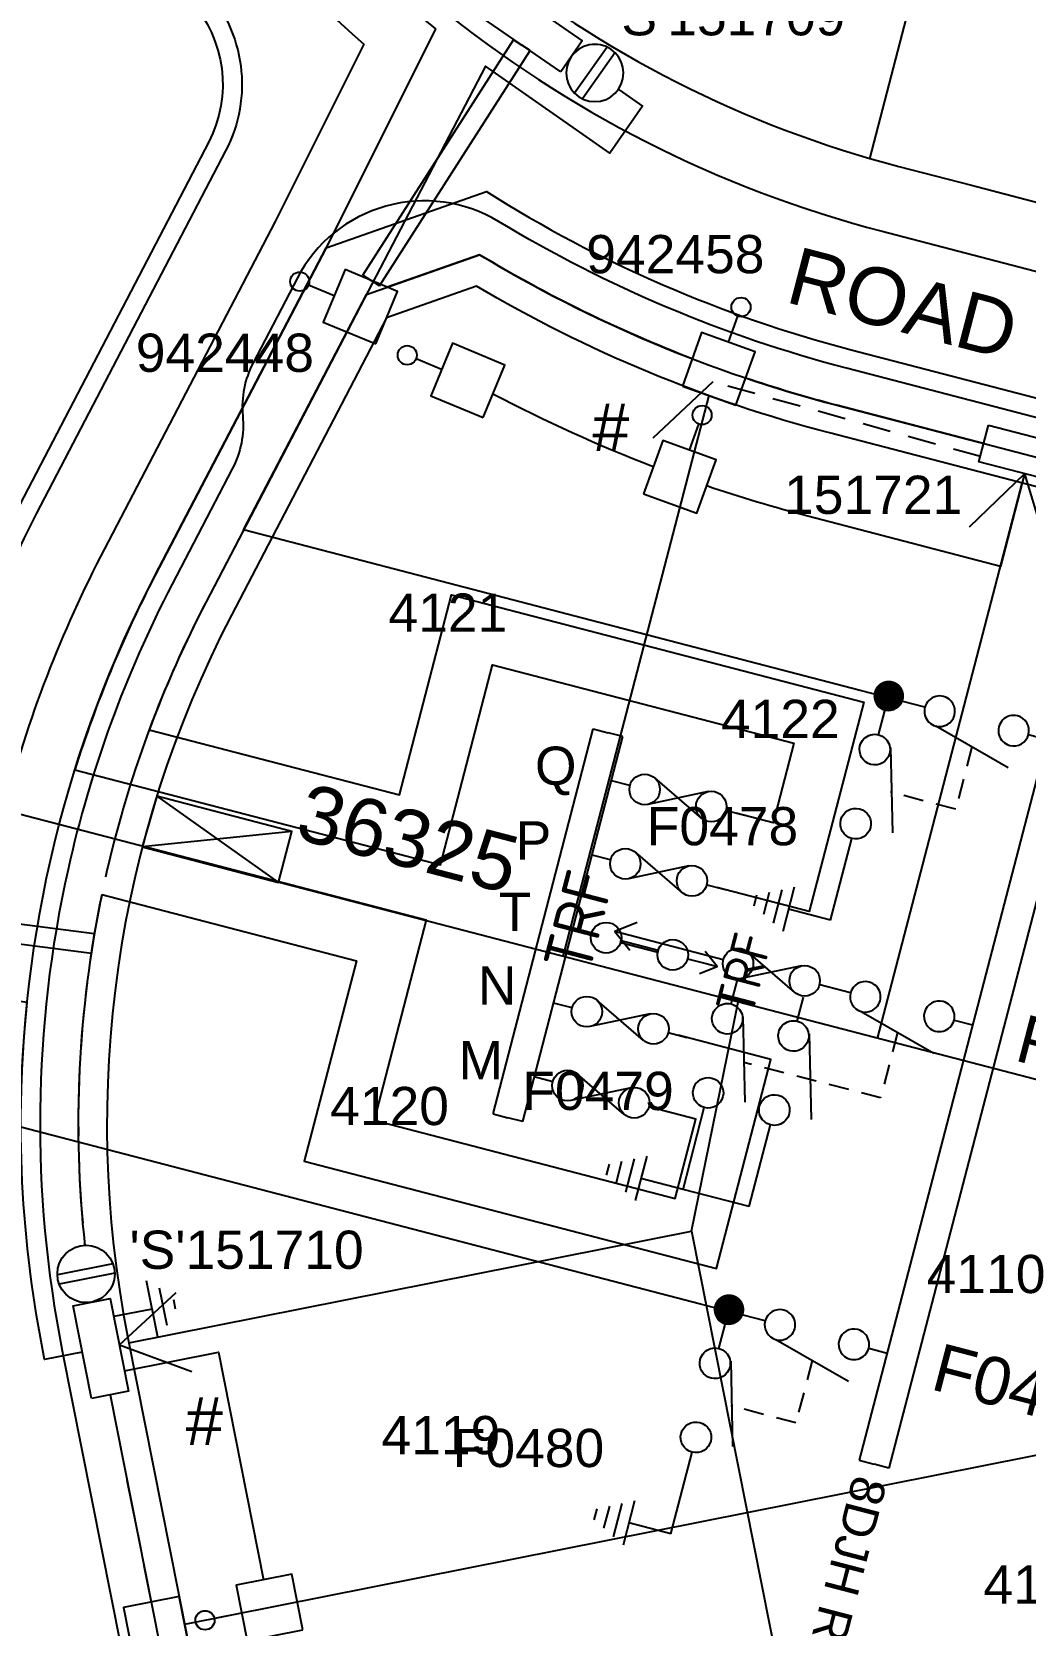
# Model space of a CAD drawing. Header units: metres. Extents: x 292331 to 292798, y 6234101 to 6234674.
# Drawn here: x 292588.1 to 292640.1, y 6234218.9 to 6234302.2 of the extents above; entities that cross this region are included whole.
import ezdxf
from ezdxf.enums import TextEntityAlignment as Align

# ---------------------------------------------------------------- set-up
doc = ezdxf.new("R2010")
doc.units = ezdxf.units.M
doc.header["$LTSCALE"] = 0.7
for name, pattern in [('A', [0]), ('Cable Exist OH', [1, 1, 0]), ('CENTERX2', [101.6, 63.5, -12.7, 12.7, -12.7]), ('Dash', [5, 3, -2]), ('IE Trench LV', [6.5, 5, -1.5])]:
    doc.linetypes.add(name, pattern=pattern)
doc.layers.get('0').update_dxf_attribs({"color": 6})
for name, color, linetype in [('_User Miscellaneous1', 3, 'Continuous'), ('_User Miscellaneous4', 7, 'Continuous'), ('_User Miscellaneous7', 150, 'Continuous'), ('_User Miscellaneous8', 7, 'Continuous'), ('Cadastre Developer_SP_NEW', 4, 'Continuous'), ('Cadastre Roads_SP_NEW', 8, 'Continuous'), ('Duct_SP_NEW', 2, 'Continuous'), ('Equip_HV_NEW', 1, 'Continuous'), ('Equip_LV_MOD', 5, 'Continuous'), ('Equip_LV_NEW', 5, 'Continuous'), ('Mains_HV_NEW_U72', 2, 'Continuous'), ('Mains_LV_NEW_R6', 2, 'Continuous'), ('Mains_LV_NEW_T84', 2, 'Continuous'), ('Services_SP_NEW_UG', 2, 'Continuous'), ('Sub_LV_EXT', 5, 'Continuous'), ('Sub_SP_NEW', 2, 'Continuous'), ('SupportsUG_SP_LV_NEW', 2, 'Continuous'), ('SupportsUG_SP_LV_SL_NEW', 2, 'Continuous'), ('Trench_SP_NEW', 2, 'Continuous')]:
    doc.layers.add(name, color=color, linetype=linetype)
doc.layers.add('_User Miscellaneous5', color=7, linetype='Continuous', lineweight=35)
doc.layers.add('_User Notes', color=7, linetype='Continuous', plot=False)
doc.layers.add('Features_HIDE', color=1, linetype='Continuous', plot=False)
doc.styles.add('ARIAL', font='arial.ttf', dxfattribs={"height": 2})
doc.styles.add('iecARIAL', font='arial.ttf', dxfattribs={"height": 2})
doc.styles.add('IESYMBOL1', font='isocp.shx')
doc.styles.add('POLE_LABEL', font='arial.ttf')
doc.styles.add('SL_LABEL', font='arial.ttf')
doc.styles.get("Standard").update_dxf_attribs({"font": 'arial.ttf'})
doc.styles.add('style1', font='iso3098b.shx')
doc.styles.add('SWG_LABEL', font='arial.ttf')
doc.styles.add('SWITCH_LABEL', font='arial.ttf', dxfattribs={"height": 2.5})
doc.linetypes.add('Cable New UG', pattern='A,8,-1,["x",style1,S=3.5,R=0,X=0.35,Y=-1],-3.5', length=12.5)
doc.linetypes.add('Cable Z', pattern='A,8,-1,["Z",Standard,S=2.5,R=0,X=0.35,Y=-1.25],-3.5', length=12.5)
doc.linetypes.add('IE Trench HV', pattern='A,8,-2,["/",style1,S=2.5,R=0,X=0.1,Y=-1],-4.5', length=14.5)

# ---------------------------------------------------------------- blocks, each defined once
blk = doc.blocks.new('*U80')
at = {"layer": '_User Miscellaneous8', "color": 2}
blk.add_line((0, 0), (0, 1.45), dxfattribs=at)
blk.add_circle((0, 1.95), 0.5, dxfattribs=at)
for tag, p, flags in [('Z', (0, 0), 1), ('OPERATED_BY', (0, -9.607), 9)]:
    blk.add_attdef(tag, p, '', height=0.2, dxfattribs=dict(flags=flags))
at = {"style": 'SL_LABEL', "flags": 9}
blk.add_attdef('STREET_CODE', text='', height=0.2, dxfattribs=at).set_placement((0, -0.2), align=Align.MIDDLE_LEFT)
at = {"flags": 9}
for tag, p in [('CONSTRUCTED_VOLTAGE', (0, -0.4)), ('CONTROL_TYPE', (0, -0.6)), ('LANTERN_PURPOSE', (0, -0.8)), ('OPERATING_VOLTAGE', (0, -1.4)), ('ORIENTATION', (0, -1.6)), ('LANTERN_TYPE', (0, -1)), ('NO_PHASES', (0, -1.2)), ('OWNED_BY', (0, -1.8)), ('STATE', (0, -2)), ('CEXIST', (0, -2.4)), ('CNEW', (0, -2.6)), ('USAGE', (0, -2.2)), ('CNUMBER', (0, -2.8)), ('CREMOVE', (0, -3)), ('CREPLACE', (0, -3.2)), ('LKINGHEIGHT', (0, -3.4)), ('LBRACKET', (0, -3.6)), ('LBRACKETVOCAB', (0, -3.8)), ('LCATEGORY', (0, -4)), ('LCHARGE1', (0, -4.2)), ('LCHARGE1PERCENT', (0, -4.4)), ('LCHARGE2', (0, -4.6)), ('LCHARGE2PERCENT', (0, -4.8)), ('LCHARGE3', (0, -5)), ('LCHARGE3PERCENT', (0, -5.2)), ('LEXIST', (0, -5.4)), ('LLAMP', (0, -5.6)), ('LLAMPVOCAB', (0, -5.8)), ('LMAST', (0, -6)), ('LMASTVOCAB', (0, -6.2)), ('LNEW', (0, -6.4)), ('LANTNUMBER', (0, -6.6)), ('LOUTREACH', (0, -7)), ('LOUTREACHVOCAB', (0, -7.2)), ('LRATECODE', (0, -7.4)), ('LREMOVE', (0, -7.6)), ('LREPLACE', (0, -7.8)), ('LTYPE', (0, -8)), ('LTYPEVOCAB', (0, -8.2)), ('LEGEND', (0, -8.4)), ('SUBURB', (0, -8.6)), ('STREETNAME', (0, -8.8)), ('LOCATION', (0, -9)), ('NOTES', (0, -9.2)), ('MAINTAINED_BY', (0, -9.863))]:
    blk.add_attdef(tag, text='', height=0.2, dxfattribs=at).set_placement(p, align=Align.MIDDLE_LEFT)
at = {"layer": '_User Notes', "style": 'SL_LABEL', "flags": 8}
blk.add_attdef('ASSET_NUM', text='', height=2.5, dxfattribs=at).set_placement((2, 2), align=Align.MIDDLE_LEFT)
at = {"layer": '_User Notes', "flags": 8}
blk.add_attdef('LNUMBER', text='', height=2.5, dxfattribs=at).set_placement((1.2, -2.8), align=Align.MIDDLE_LEFT)
blk = doc.blocks.new('A$C1B2C29DD')
at = {"layer": 'Services_SP_NEW_UG', "color": 2, "flags": 128}
for points in [[(0, 0), (-2.1, 3.444)], [(0, 0), (2.1, 3.444)]]:
    blk.add_lwpolyline(points, dxfattribs=at)
blk = doc.blocks.new('*U161')
at = {"layer": 'Services_SP_NEW_UG', "color": 2, "flags": 128}
blk.add_lwpolyline([(16.984, -1.046), (19.295, 2.599)], dxfattribs=at)
at = {"layer": 'Services_SP_NEW_UG', "color": 2, "linetype": 'Dash', "ltscale": 0.7, "flags": 128}
blk.add_lwpolyline([(2.46, -0.793), (16.984, -1.046)], dxfattribs=at)
blk = doc.blocks.new('SWG_SIE_SU_NEW')
blk.add_line((5.808, 0.79), (1.594, 1.938))
at = {"linetype": 'A', "lineweight": 0}
for p, q in [((7.981, 0.347), (7.98, -0.368)), ((8.18, -0.584), (8.181, 0.562)), ((8.381, 0.659), (8.379, -0.682)), ((8.579, -0.712), (8.581, 0.688)), ((8.781, 0.659), (8.779, -0.683)), ((8.98, -0.588), (8.981, 0.564)), ((9.181, 0.351), (9.18, -0.376))]:
    blk.add_line(p, q, dxfattribs=at)
at = {"linetype": 'Dash', "ltscale": 0.5}
blk.add_lwpolyline([(3.701, 1.364), (3.701, 4.733), (7.222, 4.733)], dxfattribs=at)
for points in [[(1, 0), (0, 0)], [(6.6, -0.012), (10.1, -0.012)]]:
    blk.add_lwpolyline(points)
for points in [[(1.798, -0.802, 1), (1.802, 0.798, 1)], [(5.798, -0.81, 1), (5.802, 0.79, 1)]]:
    blk.add_lwpolyline(points, format="xyb", close=True)
at = {"linetype": 'A', "lineweight": 0}
blk.add_circle((8.582, -0.012), 0.7, dxfattribs=at)
at = {"style": 'SWG_LABEL', "flags": 8}
blk.add_attdef('ASSET_NUM', text='', height=2, rotation=179.95437, dxfattribs=at).set_placement((-2.4, 0.012), align=Align.MIDDLE_LEFT)
at = {"flags": 1}
blk.add_attdef('Z', (0, 0), '', height=0.2, dxfattribs=at)
at = {"style": 'SWITCH_LABEL', "flags": 9}
blk.add_attdef('STREET_CODE', text='', height=0.2, dxfattribs=at).set_placement((0, 0), align=Align.MIDDLE_LEFT)
at = {"flags": 9}
for tag, p in [('ORIENTATION', (0, -0.2)), ('SUBURB', (0, -0.8)), ('USAGE', (0, -0.6)), ('PARENT', (0, -0.4)), ('OWNED_BY', (-0.003, -1.619)), ('STREETNAME', (0, -1)), ('LOCATION', (0, -1.2)), ('NOTES', (0, -1.4)), ('OPERATED_BY', (-0.009, -1.841)), ('MAINTAINED_BY', (-0.011, -2.048))]:
    blk.add_attdef(tag, text='', height=0.2, dxfattribs=at).set_placement(p, align=Align.MIDDLE_LEFT)
blk = doc.blocks.new('SWG_SIE_ES_NEW')
for p, q in [((-6.103, 0.747), (-1.804, 1.966)), ((2.223, -2.29), (4.623, -2.285)), ((2.524, -2.89), (4.324, -2.886)), ((2.826, -3.489), (4.026, -3.486)), ((3.127, -4.088), (3.727, -4.087))]:
    blk.add_line(p, q)
at = {"const_width": 0.8, "flags": 128}
blk.add_lwpolyline([(-9.091, -0.021, 1), (-8.291, -0.021, 1)], format="xyb", close=True, dxfattribs=at)
for points in [[(-5.789, -0.821, -1), (-5.793, 0.779, -1)], [(-1.789, -0.813, -1), (-1.793, 0.787, -1)]]:
    blk.add_lwpolyline(points, format="xyb", close=True)
for points in [[(-6.591, -0.023), (-7.891, -0.023)], [(3.423, -0.012), (-0.991, -0.012)], [(3.423, -0.012), (3.423, -2.288)]]:
    blk.add_lwpolyline(points)
at = {"flags": 1}
blk.add_attdef('Z', (0, 0), '', height=0.2, dxfattribs=at)
at = {"style": 'SWITCH_LABEL', "flags": 9}
blk.add_attdef('STREET_CODE', text='', height=0.2, dxfattribs=at).set_placement((0, -0.2), align=Align.MIDDLE_LEFT)
at = {"flags": 9}
for tag, p in [('ORIENTATION', (0, -0.4)), ('USAGE', (0, -0.8)), ('PARENT', (0, -0.6)), ('SUBURB', (0, -1)), ('STREETNAME', (0, -1.2)), ('LOCATION', (0, -1.4)), ('NOTES', (0, -1.6))]:
    blk.add_attdef(tag, text='', height=0.2, dxfattribs=at).set_placement(p, align=Align.MIDDLE_LEFT)
at = {"style": 'ARIAL', "flags": 8}
blk.add_attdef('ASSET_NUM', text='', height=2, dxfattribs=at).set_placement((-1.812, -3.151), align=Align.MIDDLE_CENTER)
blk = doc.blocks.new('SWG_SIE_TRF_NOES_NEW')
for p, q in [((7.008, 0.801), (2.793, 1.949)), ((14.679, 0), (20.536, -0.004))]:
    blk.add_line(p, q)
for points in [[(2.2, 0.011), (1.2, 0.011)], [(19.536, -0.753), (20.536, -0.004), (19.536, 0.747)], [(7.8, 0), (9.453, 0)]]:
    blk.add_lwpolyline(points)
for points in [[(2.998, -0.79, 1), (3.002, 0.81, 1)], [(6.998, -0.798, 1), (7.002, 0.801, 1)]]:
    blk.add_lwpolyline(points, format="xyb", close=True)
at = {"flags": 1}
blk.add_attdef('Z', (0, 0), '', height=0.2, dxfattribs=at)
at = {"style": 'SWITCH_LABEL', "flags": 9}
blk.add_attdef('STREET_CODE', text='', height=0.2, dxfattribs=at).set_placement((0, -0.2), align=Align.MIDDLE_LEFT)
at = {"flags": 9}
for tag, p in [('ORIENTATION', (0, -0.4)), ('USAGE', (0, -0.8)), ('PARENT', (0, -0.6)), ('SUBURB', (0, -1)), ('STREETNAME', (0, -1.2)), ('LOCATION', (0, -1.4)), ('NOTES', (0, -1.6))]:
    blk.add_attdef(tag, text='', height=0.2, dxfattribs=at).set_placement(p, align=Align.MIDDLE_LEFT)
blk = doc.blocks.new('SWG_FUSE_NEW')
for points in [[(4.04, 0.726), (1.156, -0.717)], [(4.049, -0.707), (1.156, 0.717)]]:
    blk.add_lwpolyline(points)
for centre in [(0.8, 0), (4.4, 0.011)]:
    blk.add_circle(centre, 0.8)
at = {"style": 'SWITCH_LABEL', "flags": 8}
blk.add_attdef('ASSET_NUM', text='', height=2.5, rotation=179.95437, dxfattribs=at).set_placement((-2.4, 0), align=Align.MIDDLE_LEFT)
for tag, p, flags in [('Z', (0, 0), 1), ('ORIENTATION', (0.04, -4.4), 9), ('USAGE', (0.04, -5.4), 9)]:
    blk.add_attdef(tag, p, '', height=0.2, dxfattribs=dict(flags=flags))
at = {"flags": 9}
for tag, p in [('PARENT', (0, -1.6)), ('SUBURB', (0, -2.2)), ('STREETNAME', (0, -2.4))]:
    blk.add_attdef(tag, text='', height=0.2, dxfattribs=at).set_placement(p, align=Align.MIDDLE_LEFT)
blk = doc.blocks.new('*U73')
at = {"linetype": 'CENTERX2'}
blk.add_blockref('SWG_SIE_TRF_NOES_NEW', (0, 0), dxfattribs=at)
at = {"linetype": 'CENTERX2', "rotation": 180}
blk.add_blockref('SWG_FUSE_NEW', (14.679, 0), dxfattribs=at)
at = {"style": 'IESYMBOL1'}
blk.add_text('TRF', height=2.5, rotation=270.01744, dxfattribs=at).set_placement((22.515, -0.055), align=Align.MIDDLE_CENTER)
blk = doc.blocks.new('*U74')
for p, q in [((-6.103, 4.327), (-1.804, 5.547)), ((-6.103, 0.747), (-1.804, 1.966)), ((2.223, -2.29), (4.623, -2.285)), ((2.524, -2.89), (4.324, -2.886)), ((2.826, -3.489), (4.026, -3.486)), ((3.127, -4.088), (3.727, -4.087))]:
    blk.add_line(p, q)
at = {"linetype": 'Dash', "ltscale": 0.5, "flags": 128}
blk.add_lwpolyline([(-7.345, 8.776), (-3.811, 8.776), (-3.791, 1.399)], dxfattribs=at)
for points in [[(-5.789, 2.759, -1), (-5.793, 4.359, -1)], [(-1.789, 2.767, -1), (-1.793, 4.367, -1)], [(-5.789, -0.821, -1), (-5.793, 0.779, -1)], [(-1.789, -0.813, -1), (-1.793, 0.787, -1)]]:
    blk.add_lwpolyline(points, format="xyb", close=True)
for points in [[(-6.591, 3.558), (-7.891, 3.558)], [(3.423, 3.569), (-0.991, 3.569)], [(3.423, 3.569), (3.423, -0.012)], [(-6.591, -0.023), (-7.891, -0.023)], [(3.423, -0.012), (-0.991, -0.012)], [(3.423, -0.012), (3.423, -2.288)]]:
    blk.add_lwpolyline(points)
at = {"flags": 1}
blk.add_attdef('Z', (0, 0), '', height=0.2, dxfattribs=at)
at = {"style": 'SWITCH_LABEL', "flags": 9}
blk.add_attdef('STREET_CODE', text='', height=0.2, dxfattribs=at).set_placement((0, -0.2), align=Align.MIDDLE_LEFT)
at = {"flags": 9}
for tag, p in [('ORIENTATION', (0, -0.4)), ('USAGE', (0, -0.8)), ('PARENT', (0, -0.6)), ('SUBURB', (0, -1)), ('STREETNAME', (0, -1.2)), ('LOCATION', (0, -1.4)), ('NOTES', (0, -1.6))]:
    blk.add_attdef(tag, text='', height=0.2, dxfattribs=at).set_placement(p, align=Align.MIDDLE_LEFT)
at = {"style": 'ARIAL', "flags": 8}
blk.add_attdef('ASSET_NUM', text='', height=2, dxfattribs=at).set_placement((-1.812, -3.151), align=Align.MIDDLE_CENTER)
blk = doc.blocks.new('TX_LINK_NEW')
h = blk.add_hatch(color=256)
edge = h.paths.add_edge_path()
edge.add_line((2.598, 0.05), (4.601, 0.05))
edge.add_arc((5.4, 0.011), 0.8, 177.23529, 184.40267)
edge.add_line((4.602, -0.05), (2.598, -0.05))
edge.add_arc((1.8, 0), 0.8, 356.41668, 363.58332)
blk.add_line((7.2, 0.013), (7.798, 0.013))
for points in [[(1, 0), (0, 0)], [(2.598, 0.05), (4.601, 0.05)], [(6.2, 0.013), (7.2, 0.013)], [(6.998, -0.587), (7.798, 0.013), (6.998, 0.613)], [(2.598, -0.05), (4.602, -0.05)]]:
    blk.add_lwpolyline(points)
for centre in [(1.8, 0), (5.4, 0.011)]:
    blk.add_circle(centre, 0.8)
for centre, start, end in [((1.8, 0), 356.41668, 3.58332), ((5.4, 0.011), 177.23529, 184.40267)]:
    blk.add_arc(centre, 0.8, start, end)
at = {"style": 'IESYMBOL1'}
blk.add_text('TRF', height=2, rotation=90, dxfattribs=at).set_placement((9.238, 0.013), align=Align.MIDDLE_CENTER)
at = {"flags": 1}
blk.add_attdef('Z', (0, 0), '', height=0.2, dxfattribs=at)
at = {"layer": 'Sub_LV_EXT', "flags": 1}
for tag, p in [('ORIENTATION', (2.14, -1.527)), ('USAGE', (2.14, -1.142)), ('NOTES', (2.14, -3.066))]:
    blk.add_attdef(tag, p, '', height=0.2, dxfattribs=at)
blk = doc.blocks.new('*U97')
for points in [[(1, 0), (0, 0)], [(5.04, 0.726), (2.156, -0.717)], [(5.049, -0.707), (2.156, 0.717)], [(6.2, 0.013), (7.2, 0.013)]]:
    blk.add_lwpolyline(points)
for centre in [(1.8, 0), (5.4, 0.011)]:
    blk.add_circle(centre, 0.8)
for tag, flags, p in [('ACTUAL_STATUS', 9, (1.5, 0)), ('OPERATED_BY', 9, (1.5, -0.6)), ('CONSTRUCTED_VOLTAGE', 9, (1.5, -0.2)), ('NO_PHASES', 9, (1.5, -0.4)), ('MAINTAINED_BY', 9, (1.5, -0.8)), ('OWNED_BY', 9, (1.5, -1)), ('OPERATING_VOLTAGE', 9, (1.5, -1.2)), ('ORIENTATION', 9, (1.5, -1.4)), ('STATE', 9, (1.5, -1.6)), ('Z', 1, (1.5, -2.4)), ('SWITCH_TYPE', 9, (1.5, -1.8)), ('USAGE', 9, (1.5, -2)), ('NOTES', 9, (1.5, -2.2))]:
    blk.add_attdef(tag, text='', height=0.2, dxfattribs=dict(flags=flags)).set_placement(p, align=Align.MIDDLE_LEFT)
blk = doc.blocks.new('LV_UG_DFUSE_CLOSED_NEW')
for points in [[(1, 0), (0, 0)], [(5.04, 0.726), (2.156, -0.717)], [(5.049, -0.707), (2.156, 0.717)], [(6.2, 0.013), (7.2, 0.013)]]:
    blk.add_lwpolyline(points)
for centre in [(1.8, 0), (5.4, 0.011)]:
    blk.add_circle(centre, 0.8)
for tag, flags, p in [('ACTUAL_STATUS', 9, (1.5, 0)), ('OPERATED_BY', 9, (1.5, -0.6)), ('CONSTRUCTED_VOLTAGE', 9, (1.5, -0.2)), ('NO_PHASES', 9, (1.5, -0.4)), ('MAINTAINED_BY', 9, (1.5, -0.8)), ('OWNED_BY', 9, (1.5, -1)), ('OPERATING_VOLTAGE', 9, (1.5, -1.2)), ('ORIENTATION', 9, (1.5, -1.4)), ('STATE', 9, (1.5, -1.6)), ('Z', 1, (1.5, -2.4)), ('SWITCH_TYPE', 9, (1.5, -1.8)), ('USAGE', 9, (1.5, -2)), ('NOTES', 9, (1.5, -2.2))]:
    blk.add_attdef(tag, text='', height=0.2, dxfattribs=dict(flags=flags)).set_placement(p, align=Align.MIDDLE_LEFT)
blk = doc.blocks.new('Earth')
for p, q in [((0, -2.044), (0, 0)), ((-1.5, -2.044), (1.5, -2.044)), ((-1, -2.644), (1, -2.644)), ((-0.25, -3.244), (0.25, -3.244))]:
    blk.add_line(p, q)
blk = doc.blocks.new('*U132')
for p, q in [((-1.6, 0), (-1.6, 42.957)), ((-1.6, 42.957), (-0.8, 42.957)), ((0, 42.957), (-0.8, 42.957)), ((0, 0), (0, 42.957)), ((-1.6, 0), (-0.8, 0)), ((0, 0), (-0.8, 0))]:
    blk.add_line(p, q)
at = {"style": 'ARIAL'}
blk.add_attdef('SWG_TYPE', text='', height=1.8, rotation=90, dxfattribs=at).set_placement((-0.8, 43.702), align=Align.MIDDLE_LEFT)
blk.add_attdef('SUB_TYPE', text='', height=1.8, rotation=90, dxfattribs=at).set_placement((-0.8, -0.757), align=Align.MIDDLE_RIGHT)
blk = doc.blocks.new('*U72')
blk.add_wipeout([(-1.056, -0.443), (-1.18, -0.584), (-1.286, -0.739), (-1.371, -0.906), (-1.435, -1.083), (-1.476, -1.266), (-1.493, -1.453), (-1.487, -1.64), (-1.458, -1.826), (-1.406, -2.006), (-1.331, -2.178), (-1.236, -2.339), (-1.121, -2.488), (-0.988, -2.62), (-0.84, -2.735), (-0.679, -2.831), (-0.506, -2.906), (-0.326, -2.958), (-0.141, -2.987), (0.047, -2.993), (0.233, -2.976), (0.416, -2.935), (0.593, -2.871), (0.76, -2.786), (0.915, -2.681), (1.056, -2.557), (1.18, -2.416), (1.286, -2.261), (1.371, -2.094), (1.435, -1.917), (1.476, -1.734), (1.493, -1.547), (1.487, -1.36), (1.458, -1.174), (1.406, -0.994), (1.331, -0.822), (1.236, -0.661), (1.121, -0.512), (0.988, -0.38), (0.84, -0.265), (0.679, -0.169), (0.506, -0.094), (0.326, -0.042), (0.141, -0.013), (-0.047, -0.007), (-0.233, -0.024), (-0.416, -0.065), (-0.593, -0.129), (-0.76, -0.214), (-0.915, -0.319)])
for p, q in [((-1.479, -1.25), (1.479, -1.25)), ((-1.479, -1.75), (1.479, -1.75))]:
    blk.add_line(p, q)
blk.add_circle((0, -1.5), 1.5)
for tag, flags, p in [('ACTUAL_STATUS', 9, (1.5, 0)), ('OPERATING_VOLTAGE', 9, (1.5, -0.6)), ('ORIENTATION', 9, (1.5, -0.8)), ('CONSTRUCTED_VOLTAGE', 9, (1.5, -0.2)), ('NO_PHASES', 9, (1.5, -0.4)), ('STATE', 9, (1.5, -1)), ('SWITCH_TYPE', 9, (1.5, -1.2)), ('USAGE', 9, (1.5, -1.4)), ('NOTES', 9, (1.5, -1.6)), ('OWNED_BY', 9, (1.5, -1.8)), ('OPERATED_BY', 9, (1.5, -2)), ('MAINTAINED_BY', 9, (1.5, -2.2)), ('NUMBER_OF_PHASES', 9, (1.5, -2.4)), ('TYPE', 9, (1.5, -2.6)), ('Z', 1, (1.5, -2.8))]:
    blk.add_attdef(tag, text='', height=0.2, dxfattribs=dict(flags=flags)).set_placement(p, align=Align.MIDDLE_LEFT)
blk = doc.blocks.new('*U79')
at = {"layer": '_User Miscellaneous7', "lineweight": -3}
blk.add_lwpolyline([(0, -3.03), (0, -1.58)], dxfattribs=at)
blk.add_lwpolyline([(-1.485, -6), (1.485, -6), (1.485, -3.03), (-1.485, -3.03)], close=True, dxfattribs=at)
blk.add_circle((0, -1.08), 0.5, dxfattribs=at)
at = {"layer": '_User Miscellaneous8', "color": 2, "lineweight": -3}
blk.add_lwpolyline([(-1.485, 0), (1.485, 0), (1.485, 2.97), (-1.485, 2.97)], close=True, dxfattribs=at)
at = {"style": 'POLE_LABEL', "flags": 9}
blk.add_attdef('STRUCTURE_PLANT_NUMBER', text='', height=0.2, dxfattribs=at).set_placement((1.641, 1.727), align=Align.MIDDLE_LEFT)
for tag, flags, p in [('STREET_CODE', 9, (1.641, 1.485)), ('OWNED_BY', 9, (1.641, 1.085)), ('OPERATED_BY', 9, (1.641, 0.885)), ('COLUMN_TYPE', 9, (1.641, 1.285)), ('STATE', 9, (1.641, 0.485)), ('USAGE', 9, (1.641, 0.285)), ('MAINTAINED_BY', 9, (1.641, 0.685)), ('LEGEND', 9, (1.641, 0.085)), ('SUBURB', 9, (1.641, -0.315)), ('STREETNAME', 9, (1.641, -0.515)), ('PARENT', 9, (1.641, -0.115)), ('LOCATION', 9, (1.641, -0.715)), ('NOTES', 9, (1.641, -0.915)), ('Z', 1, (1.641, -1.315)), ('LABEL_ALIGNMENT', 9, (1.641, -1.115))]:
    blk.add_attdef(tag, text='', height=0.2, dxfattribs=dict(flags=flags)).set_placement(p, align=Align.MIDDLE_LEFT)
at = {"layer": '_User Miscellaneous5', "style": 'ARIAL', "flags": 8}
blk.add_attdef('ASSET_NUM', text='', height=2, dxfattribs=at).set_placement((2, 3.485), align=Align.MIDDLE_LEFT)
blk = doc.blocks.new('*U146')
at = {"layer": '_User Miscellaneous7', "lineweight": -3}
blk.add_lwpolyline([(-1.397, -3.701), (-1.397, -2.251)], dxfattribs=at)
blk.add_lwpolyline([(-2.882, -6.671), (0.088, -6.671), (0.088, -3.701), (-2.882, -3.701)], close=True, dxfattribs=at)
blk.add_circle((-1.397, -1.751), 0.5, dxfattribs=at)
at = {"layer": '_User Miscellaneous8', "color": 2, "lineweight": -3}
blk.add_lwpolyline([(-1.485, 0), (1.485, 0), (1.485, 2.97), (-1.485, 2.97)], close=True, dxfattribs=at)
at = {"style": 'POLE_LABEL', "flags": 9}
blk.add_attdef('STRUCTURE_PLANT_NUMBER', text='', height=0.2, dxfattribs=at).set_placement((1.641, 1.727), align=Align.MIDDLE_LEFT)
for tag, flags, p in [('STREET_CODE', 9, (1.641, 1.485)), ('OWNED_BY', 9, (1.641, 1.085)), ('OPERATED_BY', 9, (1.641, 0.885)), ('COLUMN_TYPE', 9, (1.641, 1.285)), ('STATE', 9, (1.641, 0.485)), ('USAGE', 9, (1.641, 0.285)), ('MAINTAINED_BY', 9, (1.641, 0.685)), ('LEGEND', 9, (1.641, 0.085)), ('SUBURB', 9, (1.641, -0.315)), ('STREETNAME', 9, (1.641, -0.515)), ('PARENT', 9, (1.641, -0.115)), ('LOCATION', 9, (1.641, -0.715)), ('NOTES', 9, (1.641, -0.915)), ('Z', 1, (1.641, -1.315)), ('LABEL_ALIGNMENT', 9, (1.641, -1.115))]:
    blk.add_attdef(tag, text='', height=0.2, dxfattribs=dict(flags=flags)).set_placement(p, align=Align.MIDDLE_LEFT)
at = {"layer": '_User Miscellaneous5', "style": 'ARIAL', "flags": 8}
blk.add_attdef('ASSET_NUM', text='', height=2, dxfattribs=at).set_placement((2, 3.485), align=Align.MIDDLE_LEFT)
blk = doc.blocks.new('*U150')
at = {"lineweight": -3}
blk.add_lwpolyline([(-2.475, 2.49), (2.475, 2.49), (2.475, 0.51), (-2.475, 0.51)], close=True, dxfattribs=at)
for tag, flags, p in [('STREET_CODE', 9, (1.5, 3.5)), ('OWNED_BY', 9, (1.5, 3.3)), ('OPERATED_BY', 9, (1.5, 3.1)), ('STATE', 9, (1.5, 2.7)), ('SUPPORT_TYPE', 9, (1.5, 2.5)), ('MAINTAINED_BY', 9, (1.5, 2.9)), ('SUBURB', 9, (1.5, 1.7)), ('USAGE', 9, (1.5, 2.3)), ('LEGEND', 9, (1.5, 2.1)), ('PARENT', 9, (1.5, 1.9)), ('Z', 1, (1.5, 0.9)), ('STREETNAME', 9, (1.5, 1.5)), ('LOCATION', 9, (1.5, 1.3)), ('NOTES', 9, (1.5, 1.1))]:
    blk.add_attdef(tag, text='', height=0.2, dxfattribs=dict(flags=flags)).set_placement(p, align=Align.MIDDLE_LEFT)
at = {"layer": '_User Miscellaneous4', "style": 'ARIAL', "flags": 8}
blk.add_attdef('ASSET_NUM', text='', height=2, dxfattribs=at).set_placement((2, 5.5), align=Align.MIDDLE_LEFT)
blk = doc.blocks.new('*U156')
at = {"lineweight": -3}
blk.add_lwpolyline([(-2.475, 2.49), (2.475, 2.49), (2.475, 0.51), (-2.475, 0.51)], close=True, dxfattribs=at)
for tag, flags, p in [('STREET_CODE', 9, (1.5, 3.5)), ('OWNED_BY', 9, (1.5, 3.3)), ('OPERATED_BY', 9, (1.5, 3.1)), ('STATE', 9, (1.5, 2.7)), ('SUPPORT_TYPE', 9, (1.5, 2.5)), ('MAINTAINED_BY', 9, (1.5, 2.9)), ('SUBURB', 9, (1.5, 1.7)), ('USAGE', 9, (1.5, 2.3)), ('LEGEND', 9, (1.5, 2.1)), ('PARENT', 9, (1.5, 1.9)), ('Z', 1, (1.5, 0.9)), ('STREETNAME', 9, (1.5, 1.5)), ('LOCATION', 9, (1.5, 1.3)), ('NOTES', 9, (1.5, 1.1))]:
    blk.add_attdef(tag, text='', height=0.2, dxfattribs=dict(flags=flags)).set_placement(p, align=Align.MIDDLE_LEFT)
at = {"layer": '_User Miscellaneous4', "style": 'ARIAL', "flags": 8}
blk.add_attdef('ASSET_NUM', text='', height=2, dxfattribs=at).set_placement((2, 5.5), align=Align.MIDDLE_LEFT)
blk = doc.blocks.new('*U105')
at = {"lineweight": -3}
blk.add_lwpolyline([(-2.475, 2.49), (2.475, 2.49), (2.475, 0.51), (-2.475, 0.51)], close=True, dxfattribs=at)
for tag, flags, p in [('STREET_CODE', 9, (1.5, 3.5)), ('OWNED_BY', 9, (1.5, 3.3)), ('OPERATED_BY', 9, (1.5, 3.1)), ('STATE', 9, (1.5, 2.7)), ('SUPPORT_TYPE', 9, (1.5, 2.5)), ('MAINTAINED_BY', 9, (1.5, 2.9)), ('SUBURB', 9, (1.5, 1.7)), ('USAGE', 9, (1.5, 2.3)), ('LEGEND', 9, (1.5, 2.1)), ('PARENT', 9, (1.5, 1.9)), ('Z', 1, (1.5, 0.9)), ('STREETNAME', 9, (1.5, 1.5)), ('LOCATION', 9, (1.5, 1.3)), ('NOTES', 9, (1.5, 1.1))]:
    blk.add_attdef(tag, text='', height=0.2, dxfattribs=dict(flags=flags)).set_placement(p, align=Align.MIDDLE_LEFT)
at = {"layer": '_User Miscellaneous4', "style": 'ARIAL', "flags": 8}
blk.add_attdef('ASSET_NUM', text='', height=2, dxfattribs=at).set_placement((2, 5.5), align=Align.MIDDLE_LEFT)
blk = doc.blocks.new('*U155')
for p, q in [((5.5, 1.375), (-1.865, -1.375)), ((-1.8, 1.375), (5.5, -1.375))]:
    blk.add_line(p, q)
blk.add_lwpolyline([(-1.865, -1.375), (5.5, -1.375), (5.5, 1.375), (-1.8, 1.375)], close=True)
for tag, height, flags, p in [('ASSET_NUM', 3, 8, (5.84, 2.545)), ('STREET_CODE', 0.2, 9, (5.34, 0.545)), ('OPERATING_VOLTAGE', 0.2, 9, (5.34, 0.145)), ('ORIENTATION', 0.2, 9, (5.34, -0.055)), ('NO_PHASES', 0.2, 9, (5.34, 0.345)), ('OWNED_BY', 0.2, 9, (5.34, -0.255)), ('OPERATED_BY', 0.2, 9, (5.34, -0.455)), ('CONSTRUCTED_VOLTAGE', 0.2, 9, (5.34, -0.855)), ('MAINTAINED_BY', 0.2, 9, (5.34, -0.655)), ('SECONDARY_VOLTAGE', 0.2, 9, (5.34, -1.055)), ('STATE', 0.2, 9, (5.34, -1.255)), ('SUBSTATION_TYPE', 0.2, 9, (5.34, -1.655)), ('PARENT', 0.2, 9, (5.34, -1.455)), ('SUBURB', 0.2, 9, (5.34, -2.255)), ('STREETNAME', 0.2, 9, (5.34, -2.455)), ('USAGE', 0.2, 9, (5.34, -1.855)), ('LEGEND', 0.2, 9, (5.34, -2.055)), ('Z', 0.2, 1, (5.34, -3.055)), ('LOCATION', 0.2, 9, (5.34, -2.655)), ('NOTES', 0.2, 9, (5.34, -2.855))]:
    blk.add_attdef(tag, text='', height=height, dxfattribs=dict(flags=flags)).set_placement(p, align=Align.MIDDLE_LEFT)

msp = doc.modelspace()

# ---------------------------------------------------------------- linework, layer by layer
at = {"layer": 'Cadastre Developer_SP_NEW', "flags": 128}
msp.add_lwpolyline([(292596.25, 6234325.462, 0.217448), (292633.489, 6234295.168), (292637.281, 6234294.181), (292646.467, 6234291.789), (292659.048, 6234288.514), (292663.927, 6234291.377), (292670.07, 6234314.976, -0.004911)], format="xyb", dxfattribs=at)
for points in [[(292639.509, 6234324.601), (292631.951, 6234295.569)], [(292615.926, 6234253.861), (292623.56, 6234283.184)], [(292632.378, 6234249.577), (292639.936, 6234278.61)], [(292654.109, 6234243.92), (292593.909, 6234259.593)], [(292622.636, 6234239.498), (292625.076, 6234251.478)], [(292593.21, 6234233.658), (292622.636, 6234239.498)], [(292622.636, 6234239.498), (292636.069, 6234171.818)], [(292596.13, 6234218.945), (292655.059, 6234230.641)]]:
    msp.add_lwpolyline(points, dxfattribs=at)
msp.add_lwpolyline([(292669.082, 6234159.585), (292655.677, 6234227.124, -0.008073), (292655.203, 6234229.735, -0.043351), (292654.109, 6234243.92, -0.061335), (292656.756, 6234263.836), (292658.283, 6234269.7), (292655.42, 6234274.579), (292629.86, 6234281.233, -0.069584), (292611.39, 6234288.904), (292606.688, 6234287.26), (292598.577, 6234271.713, 0.170825), (292593.157, 6234233.924), (292611.704, 6234140.476), (292616.407, 6234137.331), (292667.412, 6234147.454), (292670.557, 6234152.156), (292669.082, 6234159.585)], format="xyb", close=True, dxfattribs=at)
at = {"layer": 'Cadastre Roads_SP_NEW'}
msp.add_lwpolyline([(292710.004, 6234451.313, -0.05544), (292693.644, 6234435.252), (292693.194, 6234434.901), (292601.478, 6234363.736), (292593.451, 6234357.507, -0.050103), (292587.742, 6234353.93), (292586.842, 6234353.484, 0.414214), (292583.448, 6234343.435), (292593.113, 6234323.909, 0.217448), (292632.607, 6234291.781), (292659.811, 6234284.699, 0.414214), (292668.959, 6234290.067), (292670.219, 6234294.906, 0.149011), (292670.099, 6234297.819, -0.149011), (292669.979, 6234300.732), (292673.457, 6234314.094, -0.164288), (292701.07, 6234356.207), (292701.373, 6234356.443), (292710.948, 6234363.873)], format="xyb", dxfattribs=at)
msp.add_lwpolyline([(292630.742, 6234284.62, -0.072236), (292612.545, 6234292.29, 0.432578), (292602.02, 6234289.338), (292599.707, 6234284.905, 0.144369), (292599.162, 6234282.13, -0.144369), (292598.616, 6234279.355), (292595.474, 6234273.332, 0.065365), (292590.024, 6234258.415, 0.104295), (292589.724, 6234233.243), (292597.89, 6234192.098), (292607.979, 6234141.265, 0.414214), (292618.559, 6234134.19), (292666.484, 6234143.702), (292666.622, 6234143.729, 0.414214), (292673.698, 6234154.309), (292670.178, 6234172.041), (292670.178, 6234172.041), (292659.11, 6234227.805, -0.113134), (292660.144, 6234262.955), (292661.67, 6234268.818, 0.414215), (292656.302, 6234277.966)], format="xyb", close=True, dxfattribs=at)
at = {"layer": 'Duct_SP_NEW'}
for p, q in [((292605.448, 6234289.481), (292613.322, 6234301.795)), ((292613.322, 6234301.795), (292613.761, 6234301.515)), ((292614.199, 6234301.235), (292613.761, 6234301.515)), ((292606.325, 6234288.921), (292614.199, 6234301.235)), ((292605.448, 6234289.481), (292605.887, 6234289.201)), ((292606.325, 6234288.921), (292605.887, 6234289.201)), ((292583.417, 6234256.105), (292591.383, 6234255.057)), ((292583.282, 6234255.073), (292591.248, 6234254.026)), ((292591.383, 6234255.057), (292591.315, 6234254.542)), ((292591.248, 6234254.026), (292591.315, 6234254.542))]:
    msp.add_line(p, q, dxfattribs=at)
at = {"layer": 'Equip_LV_MOD'}
for p, q in [((292612.26, 6234245.633), (292617.501, 6234265.762)), ((292617.501, 6234265.762), (292618.275, 6234265.561)), ((292619.049, 6234265.359), (292618.275, 6234265.561)), ((292613.809, 6234245.23), (292619.049, 6234265.359)), ((292612.26, 6234245.633), (292613.035, 6234245.432)), ((292613.809, 6234245.23), (292613.035, 6234245.432))]:
    msp.add_line(p, q, dxfattribs=at)
at = {"layer": 'Mains_HV_NEW_U72', "color": 2, "linetype": 'Cable New UG', "flags": 128}
for points in [[(292623.104, 6234235.685), (292587.558, 6234244.939, -0.121524), (292594.588, 6234273.795), (292603.522, 6234290.92), (292611.915, 6234293.854, 0.077239), (292630.993, 6234285.588), (292657.155, 6234278.777), (292677.63, 6234273.446), (292740.035, 6234257.2), (292744.785, 6234249.106), (292742.552, 6234240.529, 0.058384), (292740.063, 6234222.617, 0.028311), (292740.401, 6234213.098), (292745.983, 6234211.645, -0.011077), (292745.652, 6234215.118, -0.010239)], [(292631.462, 6234267.77), (292599.209, 6234276.167), (292605.632, 6234288.48), (292611.556, 6234290.551, 0.072048), (292630.237, 6234282.685), (292656.399, 6234275.874), (292656.399, 6234275.874), (292676.874, 6234270.543), (292676.874, 6234270.543), (292738.076, 6234254.609), (292741.569, 6234248.659), (292739.649, 6234241.285, 0.058384), (292737.064, 6234222.681, 0.034382), (292737.634, 6234210.719), (292766.792, 6234203.128)]]:
    msp.add_lwpolyline(points, format="xyb", dxfattribs=at)
at = {"layer": 'Mains_LV_NEW_R6', "color": 2, "linetype": 'Cable Z', "flags": 128}
for points in [[(292620.642, 6234279.468, -0.030046), (292612.253, 6234283.27, -0.030046)], [(292640.064, 6234279.103), (292638.802, 6234274.255), (292628.726, 6234276.878, -0.018004), (292623.436, 6234278.461, -0.018004)]]:
    msp.add_lwpolyline(points, format="xyb", dxfattribs=at)
msp.add_lwpolyline([(292592.98, 6234232.197), (292597.894, 6234233.172), (292600.255, 6234221.278)], dxfattribs=at)
at = {"layer": 'Mains_LV_NEW_T84', "color": 2, "linetype": 'Cable New UG', "flags": 128}
for points in [[(292589.771, 6234446.291), (292545.412, 6234411.871), (292544.549, 6234405.026), (292568.342, 6234374.362, -0.036472), (292576.895, 6234361.504), (292581.657, 6234351.627), (292578.928, 6234343.549), (292589.529, 6234322.135, 0.100708), (292605.502, 6234301.569), (292600.851, 6234292.286), (292591.928, 6234275.182, 0.056428), (292586.665, 6234261.537), (292608.766, 6234255.783), (292606.038, 6234245.302), (292621.793, 6234241.201), (292622.874, 6234245.354), (292620.939, 6234245.858)], [(292591.787, 6234257.103, 0.078306), (292590.901, 6234238.757)], [(292591.296, 6234235.811, 0.00004), (292591.297, 6234235.802)]]:
    msp.add_lwpolyline(points, format="xyb", dxfattribs=at)
at = {"layer": 'Mains_LV_NEW_T84', "color": 2, "linetype": 'Cable New UG'}
for points in [[(292628.392, 6234396.517), (292623.652, 6234392.839), (292628.801, 6234386.202), (292616.212, 6234376.434), (292605.942, 6234368.465), (292600.832, 6234364.501, 0.000472), (292600.826, 6234364.495), (292592.838, 6234358.297, -0.050103), (292587.298, 6234354.826), (292585.624, 6234353.997), (292582.168, 6234343.766), (292592.217, 6234323.465, 0.110168), (292609.254, 6234302.359), (292603.522, 6234290.92), (292594.588, 6234273.795, 0.044457), (292590.384, 6234263.626), (292609.511, 6234258.646), (292612.236, 6234269.111), (292627.991, 6234265.009), (292626.91, 6234260.856), (292624.975, 6234261.36)], [(292616.359, 6234300.921), (292620.084, 6234298.321), (292618.367, 6234295.861), (292611.855, 6234300.407), (292597.248, 6234272.407, 0.031071), (292594.269, 6234265.714)]]:
    msp.add_lwpolyline(points, format="xyb", dxfattribs=at)
at = {"layer": 'Mains_LV_NEW_T84', "color": 2, "linetype": 'Cable New UG', "flags": 128}
for points in [[(292637.919, 6234280.685), (292637.911, 6234280.687)], [(292592.221, 6234230.938), (292599.239, 6234195.578)]]:
    msp.add_lwpolyline(points, dxfattribs=at)
at = {"layer": 'Mains_LV_NEW_T84', "color": 2, "linetype": 'Cable New UG'}
for points in [[(292594.269, 6234265.714), (292607.364, 6234262.305), (292610.089, 6234272.77), (292631.651, 6234267.157), (292628.802, 6234256.216), (292623.964, 6234257.476)], [(292591.787, 6234257.103), (292605.107, 6234253.636), (292602.379, 6234243.155), (292623.94, 6234237.542), (292626.789, 6234248.482), (292621.95, 6234249.742)]]:
    msp.add_lwpolyline(points, dxfattribs=at)
at = {"layer": 'Trench_SP_NEW', "linetype": 'IE Trench HV', "flags": 128}
for points in [[(292622.677, 6234285.114, -0.043858), (292611.556, 6234290.551), (292606.713, 6234288.858)], [(292604.608, 6234286.516), (292597.248, 6234272.407, 0.049706), (292592.891, 6234261.546, 0.049706)], [(292637.919, 6234280.685), (292630.237, 6234282.685, -0.017593), (292625.471, 6234284.106)]]:
    msp.add_lwpolyline(points, format="xyb", dxfattribs=at)
at = {"layer": 'Trench_SP_NEW', "linetype": 'IE Trench LV', "flags": 128}
for points in [[(292592.849, 6234261.403, 0.109993), (292591.297, 6234235.802)], [(292592.891, 6234261.546, 0.000635), (292592.849, 6234261.403, 0.000635)]]:
    msp.add_lwpolyline(points, format="xyb", dxfattribs=at)
msp.add_lwpolyline([(292592.221, 6234230.938), (292594.37, 6234220.11)], dxfattribs=at)

# ---------------------------------------------------------------- block references
at = {"layer": 'Equip_HV_NEW', "linetype": 'CENTERX2', "rotation": 165.4073506648605}
msp.add_blockref('*U132', (292642.242, 6234269.089), dxfattribs=at).add_auto_attribs({'SUB_TYPE': 'PS', 'SWG_TYPE': '8DJH RTR'})
at = {"layer": 'Equip_HV_NEW', "linetype": 'CENTERX2'}
ref = msp.add_blockref('SWG_SIE_ES_NEW', (292630.79, 6234259.068), dxfattribs=dict(at, rotation=255.407350665386))
ref.add_attrib('ASSET_NUM', 'F0478', dxfattribs={"layer": '0', "height": 2, "style": 'ARIAL'}).set_placement((292628.221, 6234260.675), align=Align.MIDDLE_RIGHT)
ref = msp.add_blockref('SWG_SIE_SU_NEW', (292641.234, 6234265.214), dxfattribs=dict(at, rotation=165.407350665386))
ref.add_attrib('ASSET_NUM', 'F0475', dxfattribs={"layer": '0', "height": 2.5, "rotation": 345.36172, "style": 'SWG_LABEL'}).set_placement((292643.742, 6234264.549), align=Align.MIDDLE_LEFT)
ref = msp.add_blockref('*U73', (292638.504, 6234249.987), dxfattribs=dict(at, rotation=165.3940020213818))
ref.add_attrib('ASSET_NUM', 'F0476', dxfattribs={"layer": '0', "height": 2.5, "rotation": 345.34838, "style": 'SWG_LABEL'}).set_placement((292639.784, 6234249.654), align=Align.MIDDLE_LEFT)
ref = msp.add_blockref('*U74', (292623.072, 6234244.996), dxfattribs=dict(at, rotation=255.407350665386))
ref.add_attrib('ASSET_NUM', 'F0479', dxfattribs={"layer": '0', "height": 2, "style": 'ARIAL'}).set_placement((292617.75, 6234246.834), align=Align.MIDDLE_CENTER)
ref = msp.add_blockref('SWG_SIE_ES_NEW', (292622.432, 6234226.983), dxfattribs=dict(at, rotation=255.407350665386))
ref.add_attrib('ASSET_NUM', 'F0480', dxfattribs={"layer": '0', "height": 2, "style": 'ARIAL'}).set_placement((292618.072, 6234228.164), align=Align.MIDDLE_RIGHT)
ref = msp.add_blockref('SWG_SIE_SU_NEW', (292632.876, 6234233.129), dxfattribs=dict(at, rotation=165.407350665386))
ref.add_attrib('ASSET_NUM', 'F0477', dxfattribs={"layer": '0', "height": 2.5, "rotation": 345.36172, "style": 'SWG_LABEL'}).set_placement((292635.389, 6234232.463), align=Align.MIDDLE_LEFT)
at = {"layer": 'Equip_LV_NEW', "rotation": 345.4073506755489}
for name, p in [('LV_UG_DFUSE_CLOSED_NEW', (292618.447, 6234263.046)), ('LV_UG_DFUSE_CLOSED_NEW', (292617.436, 6234259.162)), ('TX_LINK_NEW', (292616.429, 6234255.295)), ('LV_UG_DFUSE_CLOSED_NEW', (292615.423, 6234251.429)), ('*U97', (292614.416, 6234247.564))]:
    msp.add_blockref(name, p, dxfattribs=at)
at = {"layer": 'Equip_LV_NEW', "linetype": 'Cable Exist OH', "lineweight": 0, "rotation": 101.225807226772}
msp.add_blockref('Earth', (292592.418, 6234235.03), dxfattribs=at)
at = {"layer": 'Services_SP_NEW_UG', "color": 2}
for p, rotation in [((292614.887, 6234303.143), 325.3362851988518), ((292640.064, 6234279.103), 165.4073506559042), ((292592.71, 6234233.559), 281.2258072506511)]:
    msp.add_blockref('A$C1B2C29DD', p, dxfattribs=dict(at, rotation=rotation))
at = {"layer": 'Services_SP_NEW_UG', "rotation": 165.4073506688649}
msp.add_blockref('*U161', (292639.936, 6234278.61), dxfattribs=at)
at = {"layer": 'Sub_SP_NEW'}
ref = msp.add_blockref('*U155', (292596.06, 6234260.453), dxfattribs=dict(at, rotation=345.4073506655091))
ref.add_attrib('ASSET_NUM_001', '36325', (292601.81, 6234260.057), dxfattribs={"layer": 'Features_HIDE', "height": 3, "rotation": 345.40735})
at = {"layer": 'SupportsUG_SP_LV_NEW'}
ref = msp.add_blockref('*U105', (292615.177, 6234303.563), dxfattribs=dict(at, rotation=145.3362852818796))
ref.add_attrib('ASSET_NUM_001', "'S'151709", (292618.439, 6234302.021), dxfattribs={"layer": '_User Miscellaneous4', "height": 2, "style": 'ARIAL'})
ref = msp.add_blockref('*U156', (292639.936, 6234278.61), dxfattribs=dict(at, rotation=345.4073619721161))
ref.add_attrib('ASSET_NUM_001', '151721', (292627.481, 6234276.999), dxfattribs={"layer": '_User Miscellaneous4', "height": 2, "style": 'ARIAL'})
at = {"layer": 'SupportsUG_SP_LV_SL_NEW', "ltscale": 0.5}
ref = msp.add_blockref('*U79', (292623.56, 6234283.184), dxfattribs=dict(at, rotation=340.1714341046581))
ref.add_attrib('ASSET_NUM_001', '942458', (292617.134, 6234289.584), dxfattribs={"layer": '_User Miscellaneous5', "height": 2, "style": 'ARIAL'})
ref = msp.add_blockref('*U146', (292606.688, 6234287.26), dxfattribs=dict(at, rotation=67.42945052551933))
ref.add_attrib('ASSET_NUM_001', '942448', (292593.567, 6234284.428), dxfattribs={"layer": '_User Miscellaneous5', "height": 2, "style": 'ARIAL'})
for p, rotation in [((292603.945, 6234288.4), 67.42945052551933), ((292624.568, 6234285.978), 340.1714341046581)]:
    msp.add_blockref('*U80', p, dxfattribs=dict(at, rotation=rotation))
ref = msp.add_blockref('*U79', (292596.13, 6234218.945), dxfattribs=dict(at, rotation=101.2258071956602))
ref.add_attrib('ASSET_NUM_001', '942450', (292597.897, 6234214.683), dxfattribs={"layer": '_User Miscellaneous5', "height": 2, "style": 'ARIAL'})

# ---------------------------------------------------------------- texts
at = {"layer": '_User Miscellaneous1', "color": 7, "char_height": 2.5, "attachment_point": 1, "rotation": 0.15861, "style": 'ARIAL'}
for insert in [(292617.444, 6234282.783), (292596.178, 6234230.819)]:
    msp.add_mtext_dynamic_manual_height_columns('{\\C3;#}', width=5, gutter_width=10, heights=[0], dxfattribs=dict(at, insert=insert))
at = {"layer": 'Cadastre Developer_SP_NEW', "color": 4, "char_height": 2, "attachment_point": 5, "style": 'ARIAL'}
for s, insert in [('4121', (292609.891, 6234271.838)), ('4122', (292627.287, 6234266.282)), ('4120', (292606.842, 6234246.029)), ('4110', (292638.048, 6234237.246)), ('4119', (292609.532, 6234228.822)), ('4111', (292641.02, 6234221.022))]:
    msp.add_mtext(s, dxfattribs=dict(at, insert=insert))
at = {"layer": 'Cadastre Roads_SP_NEW', "color": 2, "style": 'ARIAL'}
msp.add_text('ROAD', height=3, rotation=345.40735, dxfattribs=at).set_placement((292627.47, 6234288.098))
at = {"layer": 'Equip_LV_NEW', "char_height": 2, "width": 1.13185, "attachment_point": 1, "style": 'iecARIAL'}
for s, insert in [('Q', (292614.451, 6234264.834)), ('P', (292613.442, 6234260.929)), ('T', (292612.551, 6234257.199)), ('N', (292611.459, 6234253.34)), ('M', (292610.45, 6234249.435))]:
    msp.add_mtext(s, dxfattribs=dict(at, insert=insert))

# ---------------------------------------------------------------- next in the draw order: block references
at = {"layer": 'Equip_LV_NEW', "linetype": 'Cable Exist OH', "lineweight": 0, "xscale": -1, "rotation": 54.7382089464798}
msp.add_blockref('*U72', (292616.359, 6234300.921), dxfattribs=at)
at = {"layer": 'Equip_LV_NEW', "linetype": 'Cable Exist OH', "lineweight": 0, "rotation": 191.2258071964877}
msp.add_blockref('*U72', (292591.257, 6234235.794), dxfattribs=at)

# ---------------------------------------------------------------- next in the draw order: linework, layer by layer
at = {"layer": 'Cadastre Developer_SP_NEW', "flags": 128}
msp.add_lwpolyline([(292596.414, 6234303.842, -0.315379), (292597.382, 6234296.447), (292587.495, 6234277.495, 0.170825), (292580.897, 6234231.491), (292600.592, 6234132.255, 0.414214), (292612.348, 6234124.393), (292670.66, 6234135.967), (292675.516, 6234136.93, 0.290844), (292683.276, 6234144.335, -0.309741), (292688.764, 6234149.221), (292698.457, 6234150.455), (292722.639, 6234153.533, -0.025139), (292732.188, 6234154.264), (292771.121, 6234155.279)], format="xyb", dxfattribs=at)
at = {"layer": 'Cadastre Roads_SP_NEW'}
msp.add_lwpolyline([(292597.152, 6234304.518, -0.315379), (292598.269, 6234295.985), (292588.381, 6234277.032, 0.170825), (292581.877, 6234231.685), (292601.573, 6234132.45, 0.414214), (292612.153, 6234125.374), (292623.923, 6234127.71, -0.414214), (292625.099, 6234126.924), (292626.617, 6234119.273), (292662.909, 6234126.476), (292661.391, 6234134.127, -0.414214), (292662.177, 6234135.302), (292670.465, 6234136.947), (292675.321, 6234137.911, 0.290846)], format="xyb", dxfattribs=at)
at = {"layer": 'Mains_LV_NEW_R6', "color": 2, "linetype": 'Cable Z', "flags": 128}
msp.add_lwpolyline([(292590.768, 6234233.173), (292588.797, 6234232.782, -0.075812), (292587.882, 6234251.454), (292575.444, 6234253.237), (292575.586, 6234254.227)], format="xyb", dxfattribs=at)

# ---------------------------------------------------------------- next in the draw order: block references
at = {"layer": 'SupportsUG_SP_LV_NEW'}
ref = msp.add_blockref('*U150', (292593.21, 6234233.658), dxfattribs=dict(at, rotation=101.2258071957974))
ref.add_attrib('ASSET_NUM_001', "'S'151710", (292593.237, 6234237.528), dxfattribs={"layer": '_User Miscellaneous4', "height": 2, "style": 'ARIAL'})

doc.saveas('drawing.dxf')
